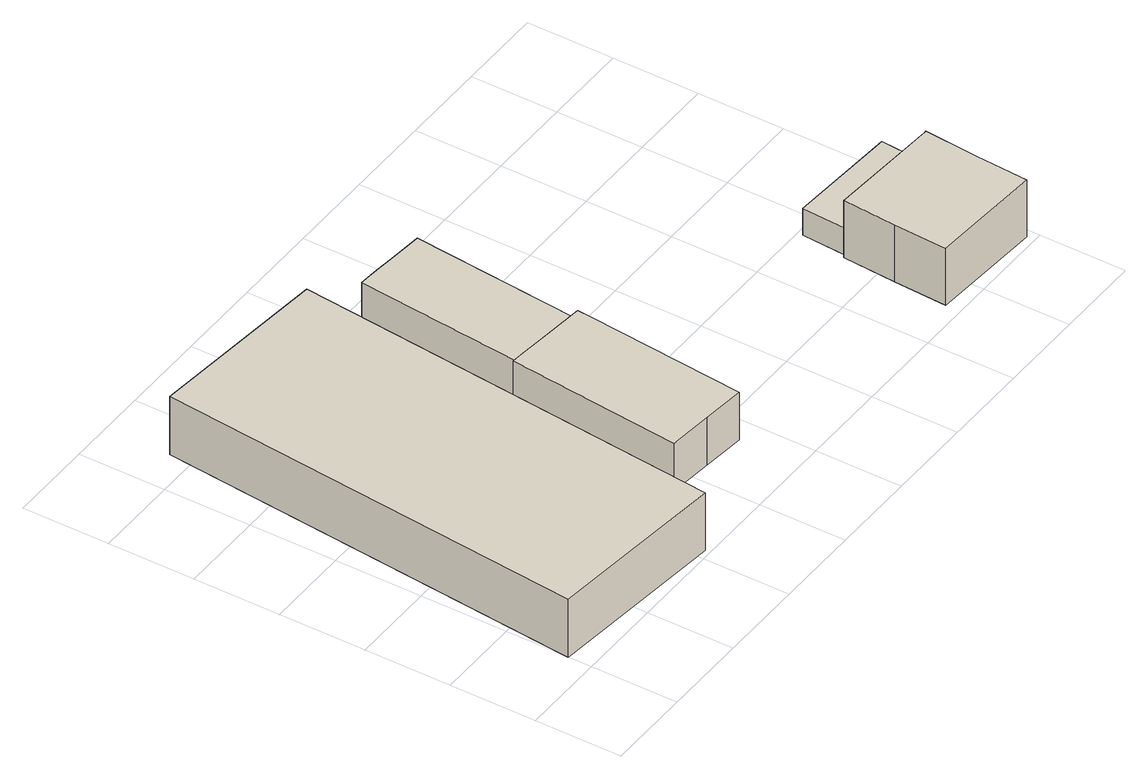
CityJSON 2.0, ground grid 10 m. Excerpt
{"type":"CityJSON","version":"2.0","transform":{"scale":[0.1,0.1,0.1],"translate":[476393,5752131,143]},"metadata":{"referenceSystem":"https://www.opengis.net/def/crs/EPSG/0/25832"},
"CityObjects":{
"building1":{"type":"Building","attributes":{"Gemeindeschluessel":"05754036","BezugspunktDach":"2000","function":"31001_2728","measuredHeight":9.23},"address":[{"country":"Germany","locality":"Schloß Holte-Stukenbrock","thoroughfareNumber":"80","thoroughfareName":"Flugplatzstraße"}],"geometry":[{"type":"Solid","lod":"1","boundaries":[[[[0,1,2,3]],[[4,5,6,7]],[[4,7,3,2]],[[5,4,2,1]],[[6,5,1,0]],[[7,6,0,3]]]]}]},
"building2":{"type":"Building","attributes":{"Gemeindeschluessel":"05754036","BezugspunktDach":"2000","function":"31001_2724","measuredHeight":7.53},"address":[{"country":"Germany","locality":"Schloß Holte-Stukenbrock","thoroughfareNumber":"80","thoroughfareName":"Flugplatzstraße"}],"geometry":[{"type":"Solid","lod":"1","boundaries":[[[[8,9,10,11,12,13,14,15]],[[16,17,18,19,20,21,22,23]],[[16,23,15,14]],[[17,16,14,13]],[[18,17,13,12]],[[19,18,12,11]],[[20,19,11,10]],[[21,20,10,9]],[[22,21,9,8]],[[23,22,8,15]]]]}]},
"building3":{"type":"Building","attributes":{"Gemeindeschluessel":"05754036","BezugspunktDach":"2000","function":"31001_2724","measuredHeight":5.91},"address":[{"country":"Germany","locality":"Schloß Holte-Stukenbrock","thoroughfareNumber":"80","thoroughfareName":"Flugplatzstraße"}],"geometry":[{"type":"Solid","lod":"1","boundaries":[[[[24,25,26,27,28,29,30]],[[31,32,33,34,35,36,37]],[[31,37,30,29]],[[32,31,29,28]],[[33,32,28,27]],[[34,33,27,26]],[[35,34,26,25]],[[36,35,25,24]],[[37,36,24,30]]]]}]},
"building4":{"type":"Building","attributes":{"Gemeindeschluessel":"05754036","function":"31001_1010"},"address":[{"country":"Germany","locality":"Schloß Holte-Stukenbrock","thoroughfareNumber":"80","thoroughfareName":"Flugplatzstraße"}],"children":["building4-1","building4-2"]},
"building4-1":{"type":"BuildingPart","attributes":{"BezugspunktDach":"2000","measuredHeight":10.23},"parents":["building4"],"geometry":[{"type":"Solid","lod":"1","boundaries":[[[[38,39,40,41,42,43,44,45]],[[46,47,48,49,50,51,52,53]],[[46,53,45,44]],[[47,46,44,43]],[[48,47,43,42]],[[49,48,42,41]],[[50,49,41,40]],[[51,50,40,39]],[[52,51,39,38]],[[53,52,38,45]]]]}]},
"building4-2":{"type":"BuildingPart","attributes":{"BezugspunktDach":"2000","measuredHeight":3.43},"address":[{"country":"Germany","locality":"Schloß Holte-Stukenbrock","thoroughfareNumber":"80","thoroughfareName":"Flugplatzstraße"}],"parents":["building4"],"geometry":[{"type":"Solid","lod":"1","boundaries":[[[[54,55,56,57]],[[58,59,60,61]],[[58,61,57,56]],[[59,58,56,55]],[[60,59,55,54]],[[61,60,54,57]]]]}]}
},
"vertices":[
[49,526,73],[0,27,73],[212,6,73],[262,505,73],[212,6,0],[0,27,0],[49,526,0],[262,505,0],
[393,274,60],[343,279,60],[305,283,60],[293,284,60],[273,82,60],[324,77,60],[374,72,60],[392,259,60],[374,72,0],[324,77,0],[273,82,0],[293,284,0],[305,283,0],[343,279,0],[393,274,0],[392,259,0],
[369,478,49],[349,480,49],[325,482,49],[305,283,49],[349,279,49],[393,274,49],[412,474,49],[393,274,2],[349,279,2],[305,283,2],[325,482,2],[349,480,2],[369,478,2],[412,474,2],
[798,132,74],[795,132,74],[667,140,74],[664,140,74],[660,78,74],[657,16,74],[789,8,74],[793,70,74],[789,8,2],[657,16,2],[660,78,2],[664,140,2],[667,140,2],[795,132,2],[798,132,2],[793,70,2],
[670,192,37],[667,140,37],[795,132,37],[799,184,37],[795,132,3],[667,140,3],[670,192,3],[799,184,3]
]}
